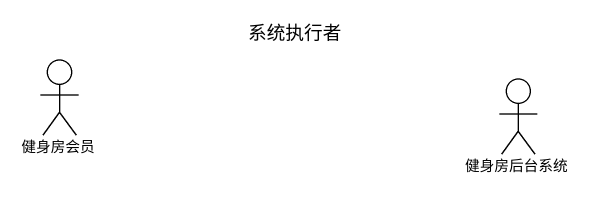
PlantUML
@startuml
title 系统执行者
actor 健身房会员
actor 健身房后台系统
@enduml
